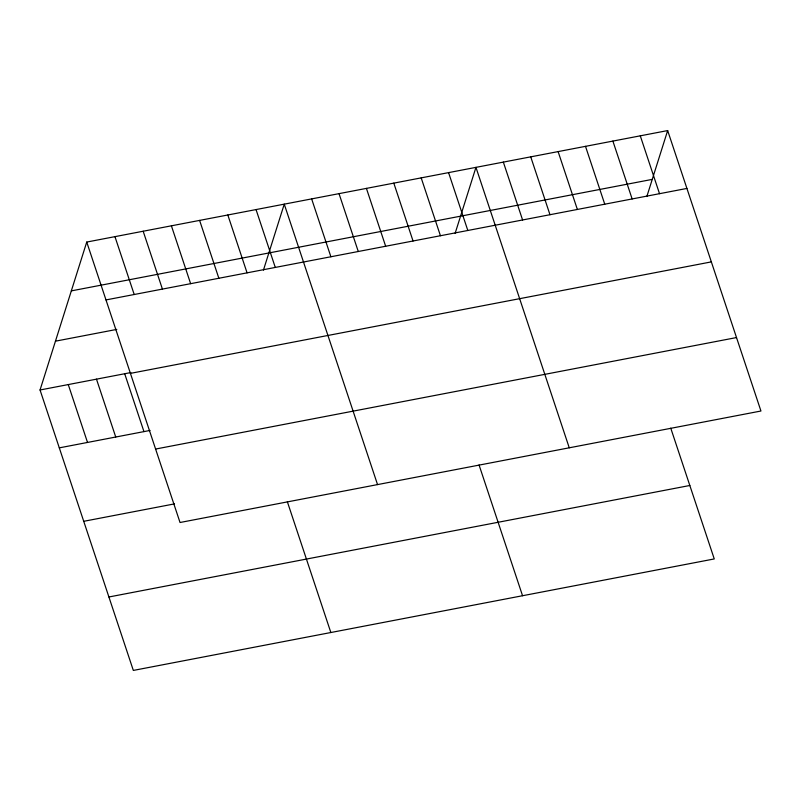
<?xml version="1.0" encoding="UTF-8"?>
<svg xmlns="http://www.w3.org/2000/svg" width="801" height="801" viewBox="0 0 801 801"><rect width="100%" height="100%" fill="white"/><g stroke="black" fill="none" stroke-linecap="round" stroke-linejoin="round"><path stroke-width="1.2" d="M670.757 428.165L714.262 558.938L133.336 670.427L40.05 389.987L86.738 242.062L667.664 130.573L760.95 411.013L180.035 522.502L86.738 242.062M263.439 270.117L284.255 204.155L377.541 484.595M455.138 233.331L475.954 167.359L569.251 447.799M646.838 196.535L667.664 130.573M71.329 290.883L652.254 179.384M105.992 299.924L686.908 188.435M55.459 341.176L116.796 329.401M40.05 389.987L130.833 372.565M130.423 373.376L711.348 261.887M59.304 447.859L150.077 430.437M155.594 449.051L736.519 337.561M83.735 521.311L174.518 503.879M108.906 596.985L689.821 485.486M640.279 135.83L659.523 193.692M612.885 141.086L632.139 198.948M585.501 146.343L604.755 204.205M558.117 151.599L577.371 209.461M530.733 156.856L549.977 214.718M503.348 162.112L522.592 219.975M448.57 172.615L467.824 230.488M421.186 177.872L440.44 235.744M393.802 183.129L413.046 241.001M479.048 464.95L522.552 595.734M366.417 188.385L385.661 246.257M339.023 193.642L358.277 251.514M311.639 198.898L330.893 256.771M256.04 209.572L275.284 267.434M227.824 214.988L247.068 272.851M199.609 220.405L218.853 278.267M287.349 501.746L330.853 632.52M171.394 225.812L190.638 283.684M143.169 231.229L162.423 289.101M114.954 236.645L134.208 294.518M124.696 373.747L143.95 431.609M96.48 379.163L115.734 437.026M68.265 384.58L87.519 442.442"/></g></svg>
